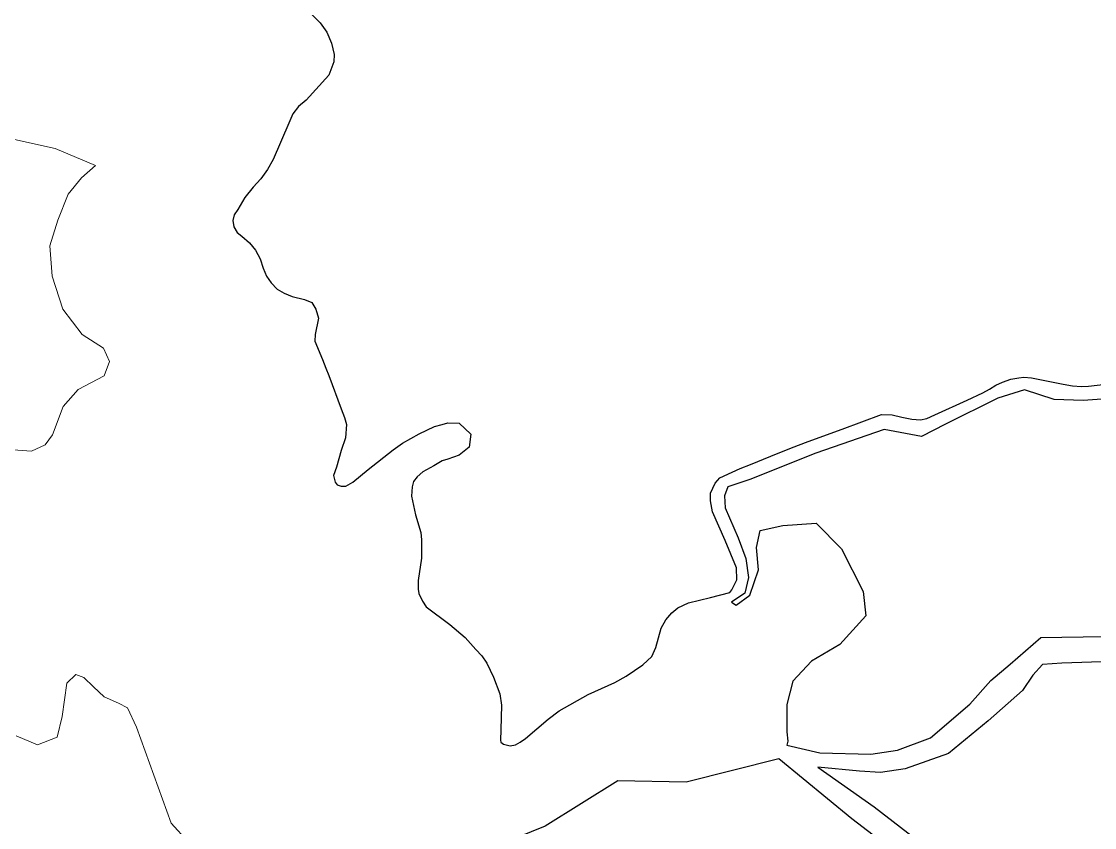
# Model space of a CAD drawing. Header units: millimetres. Extents: x 617751 to 636088, y 68402 to 77988.
# Drawn here: x 619815 to 620847, y 70991 to 71766 of the extents above; entities that cross this region are included whole.
import ezdxf

# ---------------------------------------------------------------- set-up
doc = ezdxf.new("R2010")
doc.units = ezdxf.units.MM
doc.header["$LTSCALE"] = 3
doc.header["$MEASUREMENT"] = 0
doc.layers.add('ALINHAMENTO PREDIAL', color=120, linetype='Continuous')
doc.layers.add('BAIRRO', color=30, linetype='Continuous')

msp = doc.modelspace()

# ---------------------------------------------------------------- linework, layer by layer
at = {"layer": 'ALINHAMENTO PREDIAL'}
for points in [[(620094.5, 71772.6), (620102.4, 71764.6), (620108.7, 71755.6), (620113.2, 71745.1), (620115.7, 71734.1), (620115.4, 71727.1), (620110.6, 71714.1), (620088.9, 71690.1), (620081.7, 71684.1), (620076.1, 71677.1), (620072.2, 71668.1), (620057.2, 71633.1), (620051.8, 71623.6), (620045.4, 71614.6), (620038.1, 71606.6), (620029.8, 71596.6), (620023.3, 71585.1), (620019.8, 71580.1), (620018.5, 71574.6), (620019.4, 71568.6), (620022.5, 71563.1), (620027.2, 71559.6), (620034.3, 71553.1), (620040.2, 71546.1), (620044.7, 71537.6), (620047.6, 71528.6), (620050.7, 71521.1), (620055.2, 71514.6), (620061, 71508.6), (620067.8, 71504.6), (620075.4, 71501.6), (620087.2, 71498.6), (620094.5, 71495.8), (620098.1, 71489.2), (620100.7, 71480.6), (620097.7, 71465.1), (620097.2, 71458.6), (620104.7, 71441.1), (620107.7, 71432.6), (620110.7, 71425.6), (620122.7, 71393.6), (620125.7, 71385.1), (620127.7, 71378.6), (620126.7, 71365.6), (620122.7, 71353.6), (620118.2, 71337.6), (620115.2, 71329.6), (620116.7, 71323.1), (620118.7, 71320.6), (620122.7, 71319.1), (620127.2, 71319.1), (620133.7, 71323.1), (620148.7, 71335.1), (620172.7, 71354.1), (620181.7, 71360.6), (620197.7, 71369.6), (620212.2, 71376.6), (620219.7, 71378.6), (620225.2, 71380.1), (620236.2, 71379.6), (620247.2, 71369.1), (620245.7, 71356.6), (620236.2, 71349.1), (620225.2, 71345.1), (620219.7, 71343.6), (620211.7, 71338.6), (620201.2, 71333.1), (620195.7, 71328.1), (620192.2, 71323.6), (620190.7, 71318.6), (620190.2, 71309.6), (620194.2, 71291.6), (620199.2, 71274.6), (620199.7, 71267.6), (620199.7, 71250.1), (620196.7, 71228.6), (620196.7, 71220.1), (620197.2, 71216.1), (620200.7, 71208.6), (620204.2, 71203.1), (620227.2, 71186.1), (620241.7, 71173.6), (620252.2, 71162.1), (620257.7, 71156.1), (620262.7, 71149.1), (620269.2, 71135.6), (620275.2, 71119.6), (620276.7, 71108.6), (620276.2, 71085.1), (620275.7, 71075.1), (620276.2, 71073.1), (620278.7, 71071.1), (620285.2, 71069.6), (620290.2, 71070.6), (620294.7, 71073.1), (620299.7, 71076.6), (620321.7, 71095.1), (620332.2, 71103.1), (620360.2, 71119.1), (620385.7, 71130.6), (620396.7, 71136.6), (620412.7, 71147.6), (620421.2, 71155.6), (620425.2, 71164.1), (620430.2, 71182.6), (620434.7, 71190.6), (620440.7, 71197.6), (620446.2, 71202.1), (620456.7, 71207.1), (620477.7, 71212.1), (620496.2, 71217.1), (620498.2, 71219.6), (620503.2, 71229.1), (620502.7, 71240.6), (620491.7, 71267.1), (620479.7, 71294.6), (620477.7, 71305.1), (620477.7, 71312.6), (620482.2, 71322.1), (620486.7, 71327.1), (620498.7, 71332.6), (620506.2, 71336.1), (620516.2, 71340.1), (620535.7, 71348.1), (620555.7, 71356.1), (620571.7, 71362.1), (620604.2, 71374.1), (620642.3, 71388), (620652.3, 71387.8), (620661.8, 71385.5), (620671.5, 71383.7), (620679.8, 71383.1), (620685.8, 71384.3), (620693.4, 71387.7), (620724.6, 71401.7), (620739.5, 71409), (620745.9, 71412.4), (620752.1, 71416.3), (620758.4, 71419), (620766.5, 71422), (620774.1, 71423.3), (620779, 71423.9), (620786.5, 71423.4), (620793, 71421.9), (620816.8, 71417.2), (620825.7, 71415.7), (620834.4, 71415), (620841.2, 71415.3), (620860.7, 71417.5)], [(620094.5, 71772.6), (620102.4, 71764.6), (620108.7, 71755.6), (620113.2, 71745.1), (620115.7, 71734.1), (620115.4, 71727.1), (620110.6, 71714.1), (620088.9, 71690.1), (620081.7, 71684.1), (620076.1, 71677.1), (620072.2, 71668.1), (620057.2, 71633.1), (620051.8, 71623.6), (620045.4, 71614.6), (620038.1, 71606.6), (620029.8, 71596.6), (620023.3, 71585.1), (620019.8, 71580.1), (620018.5, 71574.6), (620019.4, 71568.6), (620022.5, 71563.1), (620027.2, 71559.6), (620034.3, 71553.1), (620040.2, 71546.1), (620044.7, 71537.6), (620047.6, 71528.6), (620050.7, 71521.1), (620055.2, 71514.6), (620061, 71508.6), (620067.8, 71504.6), (620075.4, 71501.6), (620087.2, 71498.6), (620094.5, 71495.8), (620098.1, 71489.2), (620100.7, 71480.6), (620097.7, 71465.1), (620097.2, 71458.6), (620104.7, 71441.1), (620107.7, 71432.6), (620110.7, 71425.6), (620122.7, 71393.6), (620125.7, 71385.1), (620127.7, 71378.6), (620126.7, 71365.6), (620122.7, 71353.6), (620118.2, 71337.6), (620115.2, 71329.6), (620116.7, 71323.1), (620118.7, 71320.6), (620122.7, 71319.1), (620127.2, 71319.1), (620133.7, 71323.1), (620148.7, 71335.1), (620172.7, 71354.1), (620181.7, 71360.6), (620197.7, 71369.6), (620212.2, 71376.6), (620219.7, 71378.6), (620225.2, 71380.1), (620236.2, 71379.6), (620247.2, 71369.1), (620245.7, 71356.6), (620236.2, 71349.1), (620225.2, 71345.1), (620219.7, 71343.6), (620211.7, 71338.6), (620201.2, 71333.1), (620195.7, 71328.1), (620192.2, 71323.6), (620190.7, 71318.6), (620190.2, 71309.6), (620194.2, 71291.6), (620199.2, 71274.6), (620199.7, 71267.6), (620199.7, 71250.1), (620196.7, 71228.6), (620196.7, 71220.1), (620197.2, 71216.1), (620200.7, 71208.6), (620204.2, 71203.1), (620227.2, 71186.1), (620241.7, 71173.6), (620252.2, 71162.1), (620257.7, 71156.1), (620262.7, 71149.1), (620269.2, 71135.6), (620275.2, 71119.6), (620276.7, 71108.6), (620276.2, 71085.1), (620275.7, 71075.1), (620276.2, 71073.1), (620278.7, 71071.1), (620285.2, 71069.6), (620290.2, 71070.6), (620294.7, 71073.1), (620299.7, 71076.6), (620321.7, 71095.1), (620332.2, 71103.1), (620360.2, 71119.1), (620385.7, 71130.6), (620396.7, 71136.6), (620412.7, 71147.6), (620421.2, 71155.6), (620425.2, 71164.1), (620430.2, 71182.6), (620434.7, 71190.6), (620440.7, 71197.6), (620446.2, 71202.1), (620456.7, 71207.1), (620477.7, 71212.1), (620496.2, 71217.1), (620498.2, 71219.6), (620503.2, 71229.1), (620502.7, 71240.6), (620491.7, 71267.1), (620479.7, 71294.6), (620477.7, 71305.1), (620477.7, 71312.6), (620482.2, 71322.1), (620486.7, 71327.1), (620498.7, 71332.6), (620506.2, 71336.1), (620516.2, 71340.1), (620535.7, 71348.1), (620555.7, 71356.1), (620571.7, 71362.1), (620604.2, 71374.1), (620642.3, 71388), (620652.3, 71387.8), (620661.8, 71385.5), (620671.5, 71383.7), (620679.8, 71383.1), (620685.8, 71384.3), (620693.4, 71387.7), (620724.6, 71401.7), (620739.5, 71409), (620745.9, 71412.4), (620752.1, 71416.3), (620758.4, 71419), (620766.5, 71422), (620774.1, 71423.3), (620779, 71423.9), (620786.5, 71423.4), (620793, 71421.9), (620816.8, 71417.2), (620825.7, 71415.7), (620834.4, 71415), (620841.2, 71415.3), (620860.7, 71417.5)], [(620094.5, 71772.6), (620102.4, 71764.6), (620108.7, 71755.6), (620113.2, 71745.1), (620115.7, 71734.1), (620115.4, 71727.1), (620110.6, 71714.1), (620088.9, 71690.1), (620081.7, 71684.1), (620076.1, 71677.1), (620072.2, 71668.1), (620057.2, 71633.1), (620051.8, 71623.6), (620045.4, 71614.6), (620038.1, 71606.6), (620029.8, 71596.6), (620023.3, 71585.1), (620019.8, 71580.1), (620018.5, 71574.6), (620019.4, 71568.6), (620022.5, 71563.1), (620027.2, 71559.6), (620034.3, 71553.1), (620040.2, 71546.1), (620044.7, 71537.6), (620047.6, 71528.6), (620050.7, 71521.1), (620055.2, 71514.6), (620061, 71508.6), (620067.8, 71504.6), (620075.4, 71501.6), (620087.2, 71498.6), (620094.5, 71495.8), (620098.1, 71489.2), (620100.7, 71480.6), (620097.7, 71465.1), (620097.2, 71458.6), (620104.7, 71441.1), (620107.7, 71432.6), (620110.7, 71425.6), (620122.7, 71393.6), (620125.7, 71385.1), (620127.7, 71378.6), (620126.7, 71365.6), (620122.7, 71353.6), (620118.2, 71337.6), (620115.2, 71329.6), (620116.7, 71323.1), (620118.7, 71320.6), (620122.7, 71319.1), (620127.2, 71319.1), (620133.7, 71323.1), (620148.7, 71335.1), (620172.7, 71354.1), (620181.7, 71360.6), (620197.7, 71369.6), (620212.2, 71376.6), (620219.7, 71378.6), (620225.2, 71380.1), (620236.2, 71379.6), (620247.2, 71369.1), (620245.7, 71356.6), (620236.2, 71349.1), (620225.2, 71345.1), (620219.7, 71343.6), (620211.7, 71338.6), (620201.2, 71333.1), (620195.7, 71328.1), (620192.2, 71323.6), (620190.7, 71318.6), (620190.2, 71309.6), (620194.2, 71291.6), (620199.2, 71274.6), (620199.7, 71267.6), (620199.7, 71250.1), (620196.7, 71228.6), (620196.7, 71220.1), (620197.2, 71216.1), (620200.7, 71208.6), (620204.2, 71203.1), (620227.2, 71186.1), (620241.7, 71173.6), (620252.2, 71162.1), (620257.7, 71156.1), (620262.7, 71149.1), (620269.2, 71135.6), (620275.2, 71119.6), (620276.7, 71108.6), (620276.2, 71085.1), (620275.7, 71075.1), (620276.2, 71073.1), (620278.7, 71071.1), (620285.2, 71069.6), (620290.2, 71070.6), (620294.7, 71073.1), (620299.7, 71076.6), (620321.7, 71095.1), (620332.2, 71103.1), (620360.2, 71119.1), (620385.7, 71130.6), (620396.7, 71136.6), (620412.7, 71147.6), (620421.2, 71155.6), (620425.2, 71164.1), (620430.2, 71182.6), (620434.7, 71190.6), (620440.7, 71197.6), (620446.2, 71202.1), (620456.7, 71207.1), (620477.7, 71212.1), (620496.2, 71217.1), (620498.2, 71219.6), (620503.2, 71229.1), (620502.7, 71240.6), (620491.7, 71267.1), (620479.7, 71294.6), (620477.7, 71305.1), (620477.7, 71312.6), (620482.2, 71322.1), (620486.7, 71327.1), (620498.7, 71332.6), (620506.2, 71336.1), (620516.2, 71340.1), (620535.7, 71348.1), (620555.7, 71356.1), (620571.7, 71362.1), (620604.2, 71374.1), (620642.3, 71388), (620652.3, 71387.8), (620661.8, 71385.5), (620671.5, 71383.7), (620679.8, 71383.1), (620685.8, 71384.3), (620693.4, 71387.7), (620724.6, 71401.7), (620739.5, 71409), (620745.9, 71412.4), (620752.1, 71416.3), (620758.4, 71419), (620766.5, 71422), (620774.1, 71423.3), (620779, 71423.9), (620786.5, 71423.4), (620793, 71421.9), (620816.8, 71417.2), (620825.7, 71415.7), (620834.4, 71415), (620841.2, 71415.3), (620860.7, 71417.5)], [(620094.5, 71772.6), (620102.4, 71764.6), (620108.7, 71755.6), (620113.2, 71745.1), (620115.7, 71734.1), (620115.4, 71727.1), (620110.6, 71714.1), (620088.9, 71690.1), (620081.7, 71684.1), (620076.1, 71677.1), (620072.2, 71668.1), (620057.2, 71633.1), (620051.8, 71623.6), (620045.4, 71614.6), (620038.1, 71606.6), (620029.8, 71596.6), (620023.3, 71585.1), (620019.8, 71580.1), (620018.5, 71574.6), (620019.4, 71568.6), (620022.5, 71563.1), (620027.2, 71559.6), (620034.3, 71553.1), (620040.2, 71546.1), (620044.7, 71537.6), (620047.6, 71528.6), (620050.7, 71521.1), (620055.2, 71514.6), (620061, 71508.6), (620067.8, 71504.6), (620075.4, 71501.6), (620087.2, 71498.6), (620094.5, 71495.8), (620098.1, 71489.2), (620100.7, 71480.6), (620097.7, 71465.1), (620097.2, 71458.6), (620104.7, 71441.1), (620107.7, 71432.6), (620110.7, 71425.6), (620122.7, 71393.6), (620125.7, 71385.1), (620127.7, 71378.6), (620126.7, 71365.6), (620122.7, 71353.6), (620118.2, 71337.6), (620115.2, 71329.6), (620116.7, 71323.1), (620118.7, 71320.6), (620122.7, 71319.1), (620127.2, 71319.1), (620133.7, 71323.1), (620148.7, 71335.1), (620172.7, 71354.1), (620181.7, 71360.6), (620197.7, 71369.6), (620212.2, 71376.6), (620219.7, 71378.6), (620225.2, 71380.1), (620236.2, 71379.6), (620247.2, 71369.1), (620245.7, 71356.6), (620236.2, 71349.1), (620225.2, 71345.1), (620219.7, 71343.6), (620211.7, 71338.6), (620201.2, 71333.1), (620195.7, 71328.1), (620192.2, 71323.6), (620190.7, 71318.6), (620190.2, 71309.6), (620194.2, 71291.6), (620199.2, 71274.6), (620199.7, 71267.6), (620199.7, 71250.1), (620196.7, 71228.6), (620196.7, 71220.1), (620197.2, 71216.1), (620200.7, 71208.6), (620204.2, 71203.1), (620227.2, 71186.1), (620241.7, 71173.6), (620252.2, 71162.1), (620257.7, 71156.1), (620262.7, 71149.1), (620269.2, 71135.6), (620275.2, 71119.6), (620276.7, 71108.6), (620276.2, 71085.1), (620275.7, 71075.1), (620276.2, 71073.1), (620278.7, 71071.1), (620285.2, 71069.6), (620290.2, 71070.6), (620294.7, 71073.1), (620299.7, 71076.6), (620321.7, 71095.1), (620332.2, 71103.1), (620360.2, 71119.1), (620385.7, 71130.6), (620396.7, 71136.6), (620412.7, 71147.6), (620421.2, 71155.6), (620425.2, 71164.1), (620430.2, 71182.6), (620434.7, 71190.6), (620440.7, 71197.6), (620446.2, 71202.1), (620456.7, 71207.1), (620477.7, 71212.1), (620496.2, 71217.1), (620498.2, 71219.6), (620503.2, 71229.1), (620502.7, 71240.6), (620491.7, 71267.1), (620479.7, 71294.6), (620477.7, 71305.1), (620477.7, 71312.6), (620482.2, 71322.1), (620486.7, 71327.1), (620498.7, 71332.6), (620506.2, 71336.1), (620516.2, 71340.1), (620535.7, 71348.1), (620555.7, 71356.1), (620571.7, 71362.1), (620604.2, 71374.1), (620642.3, 71388), (620652.3, 71387.8), (620661.8, 71385.5), (620671.5, 71383.7), (620679.8, 71383.1), (620685.8, 71384.3), (620693.4, 71387.7), (620724.6, 71401.7), (620739.5, 71409), (620745.9, 71412.4), (620752.1, 71416.3), (620758.4, 71419), (620766.5, 71422), (620774.1, 71423.3), (620779, 71423.9), (620786.5, 71423.4), (620793, 71421.9), (620816.8, 71417.2), (620825.7, 71415.7), (620834.4, 71415), (620841.2, 71415.3), (620860.7, 71417.5)], [(620094.5, 71772.6), (620102.4, 71764.6), (620108.7, 71755.6), (620113.2, 71745.1), (620115.7, 71734.1), (620115.4, 71727.1), (620110.6, 71714.1), (620088.9, 71690.1), (620081.7, 71684.1), (620076.1, 71677.1), (620072.2, 71668.1), (620057.2, 71633.1), (620051.8, 71623.6), (620045.4, 71614.6), (620038.1, 71606.6), (620029.8, 71596.6), (620023.3, 71585.1), (620019.8, 71580.1), (620018.5, 71574.6), (620019.4, 71568.6), (620022.5, 71563.1), (620027.2, 71559.6), (620034.3, 71553.1), (620040.2, 71546.1), (620044.7, 71537.6), (620047.6, 71528.6), (620050.7, 71521.1), (620055.2, 71514.6), (620061, 71508.6), (620067.8, 71504.6), (620075.4, 71501.6), (620087.2, 71498.6), (620094.5, 71495.8), (620098.1, 71489.2), (620100.7, 71480.6), (620097.7, 71465.1), (620097.2, 71458.6), (620104.7, 71441.1), (620107.7, 71432.6), (620110.7, 71425.6), (620122.7, 71393.6), (620125.7, 71385.1), (620127.7, 71378.6), (620126.7, 71365.6), (620122.7, 71353.6), (620118.2, 71337.6), (620115.2, 71329.6), (620116.7, 71323.1), (620118.7, 71320.6), (620122.7, 71319.1), (620127.2, 71319.1), (620133.7, 71323.1), (620148.7, 71335.1), (620172.7, 71354.1), (620181.7, 71360.6), (620197.7, 71369.6), (620212.2, 71376.6), (620219.7, 71378.6), (620225.2, 71380.1), (620236.2, 71379.6), (620247.2, 71369.1), (620245.7, 71356.6), (620236.2, 71349.1), (620225.2, 71345.1), (620219.7, 71343.6), (620211.7, 71338.6), (620201.2, 71333.1), (620195.7, 71328.1), (620192.2, 71323.6), (620190.7, 71318.6), (620190.2, 71309.6), (620194.2, 71291.6), (620199.2, 71274.6), (620199.7, 71267.6), (620199.7, 71250.1), (620196.7, 71228.6), (620196.7, 71220.1), (620197.2, 71216.1), (620200.7, 71208.6), (620204.2, 71203.1), (620227.2, 71186.1), (620241.7, 71173.6), (620252.2, 71162.1), (620257.7, 71156.1), (620262.7, 71149.1), (620269.2, 71135.6), (620275.2, 71119.6), (620276.7, 71108.6), (620276.2, 71085.1), (620275.7, 71075.1), (620276.2, 71073.1), (620278.7, 71071.1), (620285.2, 71069.6), (620290.2, 71070.6), (620294.7, 71073.1), (620299.7, 71076.6), (620321.7, 71095.1), (620332.2, 71103.1), (620360.2, 71119.1), (620385.7, 71130.6), (620396.7, 71136.6), (620412.7, 71147.6), (620421.2, 71155.6), (620425.2, 71164.1), (620430.2, 71182.6), (620434.7, 71190.6), (620440.7, 71197.6), (620446.2, 71202.1), (620456.7, 71207.1), (620477.7, 71212.1), (620496.2, 71217.1), (620498.2, 71219.6), (620503.2, 71229.1), (620502.7, 71240.6), (620491.7, 71267.1), (620479.7, 71294.6), (620477.7, 71305.1), (620477.7, 71312.6), (620482.2, 71322.1), (620486.7, 71327.1), (620498.7, 71332.6), (620506.2, 71336.1), (620516.2, 71340.1), (620535.7, 71348.1), (620555.7, 71356.1), (620571.7, 71362.1), (620604.2, 71374.1), (620642.3, 71388), (620652.3, 71387.8), (620661.8, 71385.5), (620671.5, 71383.7), (620679.8, 71383.1), (620685.8, 71384.3), (620693.4, 71387.7), (620724.6, 71401.7), (620739.5, 71409), (620745.9, 71412.4), (620752.1, 71416.3), (620758.4, 71419), (620766.5, 71422), (620774.1, 71423.3), (620779, 71423.9), (620786.5, 71423.4), (620793, 71421.9), (620816.8, 71417.2), (620825.7, 71415.7), (620834.4, 71415), (620841.2, 71415.3), (620860.7, 71417.5)], [(620094.5, 71772.6), (620102.4, 71764.6), (620108.7, 71755.6), (620113.2, 71745.1), (620115.7, 71734.1), (620115.4, 71727.1), (620110.6, 71714.1), (620088.9, 71690.1), (620081.7, 71684.1), (620076.1, 71677.1), (620072.2, 71668.1), (620057.2, 71633.1), (620051.8, 71623.6), (620045.4, 71614.6), (620038.1, 71606.6), (620029.8, 71596.6), (620023.3, 71585.1), (620019.8, 71580.1), (620018.5, 71574.6), (620019.4, 71568.6), (620022.5, 71563.1), (620027.2, 71559.6), (620034.3, 71553.1), (620040.2, 71546.1), (620044.7, 71537.6), (620047.6, 71528.6), (620050.7, 71521.1), (620055.2, 71514.6), (620061, 71508.6), (620067.8, 71504.6), (620075.4, 71501.6), (620087.2, 71498.6), (620094.5, 71495.8), (620098.1, 71489.2), (620100.7, 71480.6), (620097.7, 71465.1), (620097.2, 71458.6), (620104.7, 71441.1), (620107.7, 71432.6), (620110.7, 71425.6), (620122.7, 71393.6), (620125.7, 71385.1), (620127.7, 71378.6), (620126.7, 71365.6), (620122.7, 71353.6), (620118.2, 71337.6), (620115.2, 71329.6), (620116.7, 71323.1), (620118.7, 71320.6), (620122.7, 71319.1), (620127.2, 71319.1), (620133.7, 71323.1), (620148.7, 71335.1), (620172.7, 71354.1), (620181.7, 71360.6), (620197.7, 71369.6), (620212.2, 71376.6), (620219.7, 71378.6), (620225.2, 71380.1), (620236.2, 71379.6), (620247.2, 71369.1), (620245.7, 71356.6), (620236.2, 71349.1), (620225.2, 71345.1), (620219.7, 71343.6), (620211.7, 71338.6), (620201.2, 71333.1), (620195.7, 71328.1), (620192.2, 71323.6), (620190.7, 71318.6), (620190.2, 71309.6), (620194.2, 71291.6), (620199.2, 71274.6), (620199.7, 71267.6), (620199.7, 71250.1), (620196.7, 71228.6), (620196.7, 71220.1), (620197.2, 71216.1), (620200.7, 71208.6), (620204.2, 71203.1), (620227.2, 71186.1), (620241.7, 71173.6), (620252.2, 71162.1), (620257.7, 71156.1), (620262.7, 71149.1), (620269.2, 71135.6), (620275.2, 71119.6), (620276.7, 71108.6), (620276.2, 71085.1), (620275.7, 71075.1), (620276.2, 71073.1), (620278.7, 71071.1), (620285.2, 71069.6), (620290.2, 71070.6), (620294.7, 71073.1), (620299.7, 71076.6), (620321.7, 71095.1), (620332.2, 71103.1), (620360.2, 71119.1), (620385.7, 71130.6), (620396.7, 71136.6), (620412.7, 71147.6), (620421.2, 71155.6), (620425.2, 71164.1), (620430.2, 71182.6), (620434.7, 71190.6), (620440.7, 71197.6), (620446.2, 71202.1), (620456.7, 71207.1), (620477.7, 71212.1), (620496.2, 71217.1), (620498.2, 71219.6), (620503.2, 71229.1), (620502.7, 71240.6), (620491.7, 71267.1), (620479.7, 71294.6), (620477.7, 71305.1), (620477.7, 71312.6), (620482.2, 71322.1), (620486.7, 71327.1), (620498.7, 71332.6), (620506.2, 71336.1), (620516.2, 71340.1), (620535.7, 71348.1), (620555.7, 71356.1), (620571.7, 71362.1), (620604.2, 71374.1), (620642.3, 71388), (620652.3, 71387.8), (620661.8, 71385.5), (620671.5, 71383.7), (620679.8, 71383.1), (620685.8, 71384.3), (620693.4, 71387.7), (620724.6, 71401.7), (620739.5, 71409), (620745.9, 71412.4), (620752.1, 71416.3), (620758.4, 71419), (620766.5, 71422), (620774.1, 71423.3), (620779, 71423.9), (620786.5, 71423.4), (620793, 71421.9), (620816.8, 71417.2), (620825.7, 71415.7), (620834.4, 71415), (620841.2, 71415.3), (620860.7, 71417.5)], [(620094.5, 71772.6), (620102.4, 71764.6), (620108.7, 71755.6), (620113.2, 71745.1), (620115.7, 71734.1), (620115.4, 71727.1), (620110.6, 71714.1), (620088.9, 71690.1), (620081.7, 71684.1), (620076.1, 71677.1), (620072.2, 71668.1), (620057.2, 71633.1), (620051.8, 71623.6), (620045.4, 71614.6), (620038.1, 71606.6), (620029.8, 71596.6), (620023.3, 71585.1), (620019.8, 71580.1), (620018.5, 71574.6), (620019.4, 71568.6), (620022.5, 71563.1), (620027.2, 71559.6), (620034.3, 71553.1), (620040.2, 71546.1), (620044.7, 71537.6), (620047.6, 71528.6), (620050.7, 71521.1), (620055.2, 71514.6), (620061, 71508.6), (620067.8, 71504.6), (620075.4, 71501.6), (620087.2, 71498.6), (620094.5, 71495.8), (620098.1, 71489.2), (620100.7, 71480.6), (620097.7, 71465.1), (620097.2, 71458.6), (620104.7, 71441.1), (620107.7, 71432.6), (620110.7, 71425.6), (620122.7, 71393.6), (620125.7, 71385.1), (620127.7, 71378.6), (620126.7, 71365.6), (620122.7, 71353.6), (620118.2, 71337.6), (620115.2, 71329.6), (620116.7, 71323.1), (620118.7, 71320.6), (620122.7, 71319.1), (620127.2, 71319.1), (620133.7, 71323.1), (620148.7, 71335.1), (620172.7, 71354.1), (620181.7, 71360.6), (620197.7, 71369.6), (620212.2, 71376.6), (620219.7, 71378.6), (620225.2, 71380.1), (620236.2, 71379.6), (620247.2, 71369.1), (620245.7, 71356.6), (620236.2, 71349.1), (620225.2, 71345.1), (620219.7, 71343.6), (620211.7, 71338.6), (620201.2, 71333.1), (620195.7, 71328.1), (620192.2, 71323.6), (620190.7, 71318.6), (620190.2, 71309.6), (620194.2, 71291.6), (620199.2, 71274.6), (620199.7, 71267.6), (620199.7, 71250.1), (620196.7, 71228.6), (620196.7, 71220.1), (620197.2, 71216.1), (620200.7, 71208.6), (620204.2, 71203.1), (620227.2, 71186.1), (620241.7, 71173.6), (620252.2, 71162.1), (620257.7, 71156.1), (620262.7, 71149.1), (620269.2, 71135.6), (620275.2, 71119.6), (620276.7, 71108.6), (620276.2, 71085.1), (620275.7, 71075.1), (620276.2, 71073.1), (620278.7, 71071.1), (620285.2, 71069.6), (620290.2, 71070.6), (620294.7, 71073.1), (620299.7, 71076.6), (620321.7, 71095.1), (620332.2, 71103.1), (620360.2, 71119.1), (620385.7, 71130.6), (620396.7, 71136.6), (620412.7, 71147.6), (620421.2, 71155.6), (620425.2, 71164.1), (620430.2, 71182.6), (620434.7, 71190.6), (620440.7, 71197.6), (620446.2, 71202.1), (620456.7, 71207.1), (620477.7, 71212.1), (620496.2, 71217.1), (620498.2, 71219.6), (620503.2, 71229.1), (620502.7, 71240.6), (620491.7, 71267.1), (620479.7, 71294.6), (620477.7, 71305.1), (620477.7, 71312.6), (620482.2, 71322.1), (620486.7, 71327.1), (620498.7, 71332.6), (620506.2, 71336.1), (620516.2, 71340.1), (620535.7, 71348.1), (620555.7, 71356.1), (620571.7, 71362.1), (620604.2, 71374.1), (620642.3, 71388), (620652.3, 71387.8), (620661.8, 71385.5), (620671.5, 71383.7), (620679.8, 71383.1), (620685.8, 71384.3), (620693.4, 71387.7), (620724.6, 71401.7), (620739.5, 71409), (620745.9, 71412.4), (620752.1, 71416.3), (620758.4, 71419), (620766.5, 71422), (620774.1, 71423.3), (620779, 71423.9), (620786.5, 71423.4), (620793, 71421.9), (620816.8, 71417.2), (620825.7, 71415.7), (620834.4, 71415), (620841.2, 71415.3), (620860.7, 71417.5)], [(620094.5, 71772.6), (620102.4, 71764.6), (620108.7, 71755.6), (620113.2, 71745.1), (620115.7, 71734.1), (620115.4, 71727.1), (620110.6, 71714.1), (620088.9, 71690.1), (620081.7, 71684.1), (620076.1, 71677.1), (620072.2, 71668.1), (620057.2, 71633.1), (620051.8, 71623.6), (620045.4, 71614.6), (620038.1, 71606.6), (620029.8, 71596.6), (620023.3, 71585.1), (620019.8, 71580.1), (620018.5, 71574.6), (620019.4, 71568.6), (620022.5, 71563.1), (620027.2, 71559.6), (620034.3, 71553.1), (620040.2, 71546.1), (620044.7, 71537.6), (620047.6, 71528.6), (620050.7, 71521.1), (620055.2, 71514.6), (620061, 71508.6), (620067.8, 71504.6), (620075.4, 71501.6), (620087.2, 71498.6), (620094.5, 71495.8), (620098.1, 71489.2), (620100.7, 71480.6), (620097.7, 71465.1), (620097.2, 71458.6), (620104.7, 71441.1), (620107.7, 71432.6), (620110.7, 71425.6), (620122.7, 71393.6), (620125.7, 71385.1), (620127.7, 71378.6), (620126.7, 71365.6), (620122.7, 71353.6), (620118.2, 71337.6), (620115.2, 71329.6), (620116.7, 71323.1), (620118.7, 71320.6), (620122.7, 71319.1), (620127.2, 71319.1), (620133.7, 71323.1), (620148.7, 71335.1), (620172.7, 71354.1), (620181.7, 71360.6), (620197.7, 71369.6), (620212.2, 71376.6), (620219.7, 71378.6), (620225.2, 71380.1), (620236.2, 71379.6), (620247.2, 71369.1), (620245.7, 71356.6), (620236.2, 71349.1), (620225.2, 71345.1), (620219.7, 71343.6), (620211.7, 71338.6), (620201.2, 71333.1), (620195.7, 71328.1), (620192.2, 71323.6), (620190.7, 71318.6), (620190.2, 71309.6), (620194.2, 71291.6), (620199.2, 71274.6), (620199.7, 71267.6), (620199.7, 71250.1), (620196.7, 71228.6), (620196.7, 71220.1), (620197.2, 71216.1), (620200.7, 71208.6), (620204.2, 71203.1), (620227.2, 71186.1), (620241.7, 71173.6), (620252.2, 71162.1), (620257.7, 71156.1), (620262.7, 71149.1), (620269.2, 71135.6), (620275.2, 71119.6), (620276.7, 71108.6), (620276.2, 71085.1), (620275.7, 71075.1), (620276.2, 71073.1), (620278.7, 71071.1), (620285.2, 71069.6), (620290.2, 71070.6), (620294.7, 71073.1), (620299.7, 71076.6), (620321.7, 71095.1), (620332.2, 71103.1), (620360.2, 71119.1), (620385.7, 71130.6), (620396.7, 71136.6), (620412.7, 71147.6), (620421.2, 71155.6), (620425.2, 71164.1), (620430.2, 71182.6), (620434.7, 71190.6), (620440.7, 71197.6), (620446.2, 71202.1), (620456.7, 71207.1), (620477.7, 71212.1), (620496.2, 71217.1), (620498.2, 71219.6), (620503.2, 71229.1), (620502.7, 71240.6), (620491.7, 71267.1), (620479.7, 71294.6), (620477.7, 71305.1), (620477.7, 71312.6), (620482.2, 71322.1), (620486.7, 71327.1), (620498.7, 71332.6), (620506.2, 71336.1), (620516.2, 71340.1), (620535.7, 71348.1), (620555.7, 71356.1), (620571.7, 71362.1), (620604.2, 71374.1), (620642.3, 71388), (620652.3, 71387.8), (620661.8, 71385.5), (620671.5, 71383.7), (620679.8, 71383.1), (620685.8, 71384.3), (620693.4, 71387.7), (620724.6, 71401.7), (620739.5, 71409), (620745.9, 71412.4), (620752.1, 71416.3), (620758.4, 71419), (620766.5, 71422), (620774.1, 71423.3), (620779, 71423.9), (620786.5, 71423.4), (620793, 71421.9), (620816.8, 71417.2), (620825.7, 71415.7), (620834.4, 71415), (620841.2, 71415.3), (620860.7, 71417.5)], [(620862.9, 71403.5), (620836.1, 71401.5), (620808.1, 71402.5), (620779.7, 71411.8), (620753.9, 71403.9), (620703.7, 71378.9), (620680.8, 71367), (620644.7, 71373.7), (620579, 71351), (620515.7, 71325.5), (620494.5, 71318.4), (620491.3, 71310), (620491.8, 71298.3), (620504.3, 71269.5), (620511.6, 71249.6), (620514.3, 71231.4), (620510.8, 71216.5), (620497.8, 71207.8), (620502.4, 71204.9), (620515.7, 71214.4), (620523.8, 71238.7), (620521.9, 71260.4), (620525.5, 71276.7), (620547.4, 71281.3), (620579.4, 71283.5), (620603.8, 71259.1), (620624.7, 71217.9), (620627.2, 71194.6), (620602.2, 71167.1), (620574.8, 71151), (620556.9, 71131.8), (620551.2, 71109.3), (620551, 71083), (620552, 71074.2), (620551.2, 71070.1), (620583, 71063), (620631.8, 71061.7), (620657.7, 71065.5), (620689.4, 71077.4), (620727.2, 71109.5), (620747.2, 71132.5), (620766, 71148), (620795.3, 71173.8), (620897.1, 71175.4)], [(620862.9, 71403.5), (620836.1, 71401.5), (620808.1, 71402.5), (620779.7, 71411.8), (620753.9, 71403.9), (620703.7, 71378.9), (620680.8, 71367), (620644.7, 71373.7), (620579, 71351), (620515.7, 71325.5), (620494.5, 71318.4), (620491.3, 71310), (620491.8, 71298.3), (620504.3, 71269.5), (620511.6, 71249.6), (620514.3, 71231.4), (620510.8, 71216.5), (620497.8, 71207.8), (620502.4, 71204.9), (620515.7, 71214.4), (620523.8, 71238.7), (620521.9, 71260.4), (620525.5, 71276.7), (620547.4, 71281.3), (620579.4, 71283.5), (620603.8, 71259.1), (620624.7, 71217.9), (620627.2, 71194.6), (620602.2, 71167.1), (620574.8, 71151), (620556.9, 71131.8), (620551.2, 71109.3), (620551, 71083), (620552, 71074.2), (620551.2, 71070.1), (620583, 71063), (620631.8, 71061.7), (620657.7, 71065.5), (620689.4, 71077.4), (620727.2, 71109.5), (620747.2, 71132.5), (620766, 71148), (620795.3, 71173.8), (620897.1, 71175.4)], [(620862.9, 71403.5), (620836.1, 71401.5), (620808.1, 71402.5), (620779.7, 71411.8), (620753.9, 71403.9), (620703.7, 71378.9), (620680.8, 71367), (620644.7, 71373.7), (620579, 71351), (620515.7, 71325.5), (620494.5, 71318.4), (620491.3, 71310), (620491.8, 71298.3), (620504.3, 71269.5), (620511.6, 71249.6), (620514.3, 71231.4), (620510.8, 71216.5), (620497.8, 71207.8), (620502.4, 71204.9), (620515.7, 71214.4), (620523.8, 71238.7), (620521.9, 71260.4), (620525.5, 71276.7), (620547.4, 71281.3), (620579.4, 71283.5), (620603.8, 71259.1), (620624.7, 71217.9), (620627.2, 71194.6), (620602.2, 71167.1), (620574.8, 71151), (620556.9, 71131.8), (620551.2, 71109.3), (620551, 71083), (620552, 71074.2), (620551.2, 71070.1), (620583, 71063), (620631.8, 71061.7), (620657.7, 71065.5), (620689.4, 71077.4), (620727.2, 71109.5), (620747.2, 71132.5), (620766, 71148), (620795.3, 71173.8), (620897.1, 71175.4)], [(620862.9, 71403.5), (620836.1, 71401.5), (620808.1, 71402.5), (620779.7, 71411.8), (620753.9, 71403.9), (620703.7, 71378.9), (620680.8, 71367), (620644.7, 71373.7), (620579, 71351), (620515.7, 71325.5), (620494.5, 71318.4), (620491.3, 71310), (620491.8, 71298.3), (620504.3, 71269.5), (620511.6, 71249.6), (620514.3, 71231.4), (620510.8, 71216.5), (620497.8, 71207.8), (620502.4, 71204.9), (620515.7, 71214.4), (620523.8, 71238.7), (620521.9, 71260.4), (620525.5, 71276.7), (620547.4, 71281.3), (620579.4, 71283.5), (620603.8, 71259.1), (620624.7, 71217.9), (620627.2, 71194.6), (620602.2, 71167.1), (620574.8, 71151), (620556.9, 71131.8), (620551.2, 71109.3), (620551, 71083), (620552, 71074.2), (620551.2, 71070.1), (620583, 71063), (620631.8, 71061.7), (620657.7, 71065.5), (620689.4, 71077.4), (620727.2, 71109.5), (620747.2, 71132.5), (620766, 71148), (620795.3, 71173.8), (620897.1, 71175.4)], [(620862.9, 71403.5), (620836.1, 71401.5), (620808.1, 71402.5), (620779.7, 71411.8), (620753.9, 71403.9), (620703.7, 71378.9), (620680.8, 71367), (620644.7, 71373.7), (620579, 71351), (620515.7, 71325.5), (620494.5, 71318.4), (620491.3, 71310), (620491.8, 71298.3), (620504.3, 71269.5), (620511.6, 71249.6), (620514.3, 71231.4), (620510.8, 71216.5), (620497.8, 71207.8), (620502.4, 71204.9), (620515.7, 71214.4), (620523.8, 71238.7), (620521.9, 71260.4), (620525.5, 71276.7), (620547.4, 71281.3), (620579.4, 71283.5), (620603.8, 71259.1), (620624.7, 71217.9), (620627.2, 71194.6), (620602.2, 71167.1), (620574.8, 71151), (620556.9, 71131.8), (620551.2, 71109.3), (620551, 71083), (620552, 71074.2), (620551.2, 71070.1), (620583, 71063), (620631.8, 71061.7), (620657.7, 71065.5), (620689.4, 71077.4), (620727.2, 71109.5), (620747.2, 71132.5), (620766, 71148), (620795.3, 71173.8), (620897.1, 71175.4)], [(620862.9, 71403.5), (620836.1, 71401.5), (620808.1, 71402.5), (620779.7, 71411.8), (620753.9, 71403.9), (620703.7, 71378.9), (620680.8, 71367), (620644.7, 71373.7), (620579, 71351), (620515.7, 71325.5), (620494.5, 71318.4), (620491.3, 71310), (620491.8, 71298.3), (620504.3, 71269.5), (620511.6, 71249.6), (620514.3, 71231.4), (620510.8, 71216.5), (620497.8, 71207.8), (620502.4, 71204.9), (620515.7, 71214.4), (620523.8, 71238.7), (620521.9, 71260.4), (620525.5, 71276.7), (620547.4, 71281.3), (620579.4, 71283.5), (620603.8, 71259.1), (620624.7, 71217.9), (620627.2, 71194.6), (620602.2, 71167.1), (620574.8, 71151), (620556.9, 71131.8), (620551.2, 71109.3), (620551, 71083), (620552, 71074.2), (620551.2, 71070.1), (620583, 71063), (620631.8, 71061.7), (620657.7, 71065.5), (620689.4, 71077.4), (620727.2, 71109.5), (620747.2, 71132.5), (620766, 71148), (620795.3, 71173.8), (620897.1, 71175.4)], [(620862.9, 71403.5), (620836.1, 71401.5), (620808.1, 71402.5), (620779.7, 71411.8), (620753.9, 71403.9), (620703.7, 71378.9), (620680.8, 71367), (620644.7, 71373.7), (620579, 71351), (620515.7, 71325.5), (620494.5, 71318.4), (620491.3, 71310), (620491.8, 71298.3), (620504.3, 71269.5), (620511.6, 71249.6), (620514.3, 71231.4), (620510.8, 71216.5), (620497.8, 71207.8), (620502.4, 71204.9), (620515.7, 71214.4), (620523.8, 71238.7), (620521.9, 71260.4), (620525.5, 71276.7), (620547.4, 71281.3), (620579.4, 71283.5), (620603.8, 71259.1), (620624.7, 71217.9), (620627.2, 71194.6), (620602.2, 71167.1), (620574.8, 71151), (620556.9, 71131.8), (620551.2, 71109.3), (620551, 71083), (620552, 71074.2), (620551.2, 71070.1), (620583, 71063), (620631.8, 71061.7), (620657.7, 71065.5), (620689.4, 71077.4), (620727.2, 71109.5), (620747.2, 71132.5), (620766, 71148), (620795.3, 71173.8), (620897.1, 71175.4)], [(620862.9, 71403.5), (620836.1, 71401.5), (620808.1, 71402.5), (620779.7, 71411.8), (620753.9, 71403.9), (620703.7, 71378.9), (620680.8, 71367), (620644.7, 71373.7), (620579, 71351), (620515.7, 71325.5), (620494.5, 71318.4), (620491.3, 71310), (620491.8, 71298.3), (620504.3, 71269.5), (620511.6, 71249.6), (620514.3, 71231.4), (620510.8, 71216.5), (620497.8, 71207.8), (620502.4, 71204.9), (620515.7, 71214.4), (620523.8, 71238.7), (620521.9, 71260.4), (620525.5, 71276.7), (620547.4, 71281.3), (620579.4, 71283.5), (620603.8, 71259.1), (620624.7, 71217.9), (620627.2, 71194.6), (620602.2, 71167.1), (620574.8, 71151), (620556.9, 71131.8), (620551.2, 71109.3), (620551, 71083), (620552, 71074.2), (620551.2, 71070.1), (620583, 71063), (620631.8, 71061.7), (620657.7, 71065.5), (620689.4, 71077.4), (620727.2, 71109.5), (620747.2, 71132.5), (620766, 71148), (620795.3, 71173.8), (620897.1, 71175.4)], [(620901.6, 71152.1), (620815.5, 71149.1), (620797.1, 71147.8), (620787.8, 71137.5), (620777.8, 71122.8), (620744.9, 71093.7), (620706.6, 71062.2), (620665.1, 71047.6), (620641.2, 71044), (620621.1, 71045.4), (620580.9, 71049.2), (620635.1, 71011), (620692.9, 70966.4)], [(620901.6, 71152.1), (620815.5, 71149.1), (620797.1, 71147.8), (620787.8, 71137.5), (620777.8, 71122.8), (620744.9, 71093.7), (620706.6, 71062.2), (620665.1, 71047.6), (620641.2, 71044), (620621.1, 71045.4), (620580.9, 71049.2), (620635.1, 71011), (620692.9, 70966.4)], [(620901.6, 71152.1), (620815.5, 71149.1), (620797.1, 71147.8), (620787.8, 71137.5), (620777.8, 71122.8), (620744.9, 71093.7), (620706.6, 71062.2), (620665.1, 71047.6), (620641.2, 71044), (620621.1, 71045.4), (620580.9, 71049.2), (620635.1, 71011), (620692.9, 70966.4)], [(620901.6, 71152.1), (620815.5, 71149.1), (620797.1, 71147.8), (620787.8, 71137.5), (620777.8, 71122.8), (620744.9, 71093.7), (620706.6, 71062.2), (620665.1, 71047.6), (620641.2, 71044), (620621.1, 71045.4), (620580.9, 71049.2), (620635.1, 71011), (620692.9, 70966.4)], [(620901.6, 71152.1), (620815.5, 71149.1), (620797.1, 71147.8), (620787.8, 71137.5), (620777.8, 71122.8), (620744.9, 71093.7), (620706.6, 71062.2), (620665.1, 71047.6), (620641.2, 71044), (620621.1, 71045.4), (620580.9, 71049.2), (620635.1, 71011), (620692.9, 70966.4)], [(620901.6, 71152.1), (620815.5, 71149.1), (620797.1, 71147.8), (620787.8, 71137.5), (620777.8, 71122.8), (620744.9, 71093.7), (620706.6, 71062.2), (620665.1, 71047.6), (620641.2, 71044), (620621.1, 71045.4), (620580.9, 71049.2), (620635.1, 71011), (620692.9, 70966.4)], [(620901.6, 71152.1), (620815.5, 71149.1), (620797.1, 71147.8), (620787.8, 71137.5), (620777.8, 71122.8), (620744.9, 71093.7), (620706.6, 71062.2), (620665.1, 71047.6), (620641.2, 71044), (620621.1, 71045.4), (620580.9, 71049.2), (620635.1, 71011), (620692.9, 70966.4)], [(620901.6, 71152.1), (620815.5, 71149.1), (620797.1, 71147.8), (620787.8, 71137.5), (620777.8, 71122.8), (620744.9, 71093.7), (620706.6, 71062.2), (620665.1, 71047.6), (620641.2, 71044), (620621.1, 71045.4), (620580.9, 71049.2), (620635.1, 71011), (620692.9, 70966.4)], [(620679.3, 70949.1), (620613.7, 70999.5), (620543.4, 71057), (620454.4, 71034.8), (620388.6, 71036.1), (620318.6, 70992.5), (620291.8, 70981.6)], [(620679.3, 70949.1), (620613.7, 70999.5), (620543.4, 71057), (620454.4, 71034.8), (620388.6, 71036.1), (620318.6, 70992.5), (620291.8, 70981.6)], [(620679.3, 70949.1), (620613.7, 70999.5), (620543.4, 71057), (620454.4, 71034.8), (620388.6, 71036.1), (620318.6, 70992.5), (620291.8, 70981.6)], [(620679.3, 70949.1), (620613.7, 70999.5), (620543.4, 71057), (620454.4, 71034.8), (620388.6, 71036.1), (620318.6, 70992.5), (620291.8, 70981.6)], [(620679.3, 70949.1), (620613.7, 70999.5), (620543.4, 71057), (620454.4, 71034.8), (620388.6, 71036.1), (620318.6, 70992.5), (620291.8, 70981.6)], [(620679.3, 70949.1), (620613.7, 70999.5), (620543.4, 71057), (620454.4, 71034.8), (620388.6, 71036.1), (620318.6, 70992.5), (620291.8, 70981.6)], [(620679.3, 70949.1), (620613.7, 70999.5), (620543.4, 71057), (620454.4, 71034.8), (620388.6, 71036.1), (620318.6, 70992.5), (620291.8, 70981.6)], [(620679.3, 70949.1), (620613.7, 70999.5), (620543.4, 71057), (620454.4, 71034.8), (620388.6, 71036.1), (620318.6, 70992.5), (620291.8, 70981.6)]]:
    msp.add_lwpolyline(points, dxfattribs=at)
at = {"layer": 'BAIRRO', "lineweight": 20}
for points in [[(619748.9, 71665.6), (619847.5, 71643.9), (619886.2, 71627.5), (619872.8, 71615.5), (619860.1, 71599.9), (619850.1, 71575), (619842.5, 71550.3), (619844.8, 71521.1), (619854.8, 71489.2), (619873.5, 71464.9), (619893.9, 71451.7), (619899.9, 71438.9), (619894.7, 71425.4), (619869.6, 71412.2), (619855.2, 71395.8), (619845.1, 71368.5), (619838, 71358.9), (619824.8, 71352.9), (619802.8, 71354.5)], [(619810.1, 71079.1), (619830.4, 71070.7), (619849.6, 71077.9), (619854.4, 71097.8), (619858.8, 71129.8), (619867.5, 71138.2), (619875.1, 71135.4), (619884.3, 71126.2), (619894.7, 71116.6), (619908.3, 71110.6), (619917.1, 71106.2), (619925.8, 71087.5), (619959, 70995.3), (620008.2, 70941.4)]]:
    msp.add_lwpolyline(points, dxfattribs=at)

doc.saveas('drawing.dxf')
